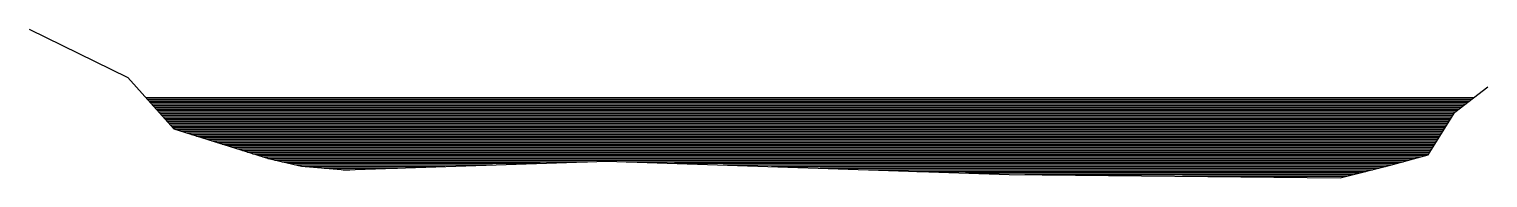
# Model space of a CAD drawing. Header units: inches. Extents: x 0 to 91, y 0 to 9.2.
import ezdxf

# ---------------------------------------------------------------- set-up
doc = ezdxf.new("R2010")
doc.units = ezdxf.units.IN
doc.header["$MEASUREMENT"] = 0
doc.layers.add('Contour', color=7, linetype='Continuous')
doc.layers.add('WSZ', color=80, linetype='Continuous')

msp = doc.modelspace()

# ---------------------------------------------------------------- linework, layer by layer
at = {"layer": 'Contour'}
msp.add_lwpolyline([(0, 9.25), (6.16, 6.25), (9.02, 3.05), (14.92, 1.19), (16.98, 0.72), (19.7, 0.49), (36.02, 1.04), (61.12, 0.21), (81.76, 0), (84.83, 0.76), (87.25, 1.43), (88.93, 4.09), (90.98, 5.66)], dxfattribs=at)
at = {"layer": 'WSZ'}
for p, q in [((7.277, 5), (90.118, 5)), ((7.367, 4.9), (89.988, 4.9)), ((7.456, 4.8), (89.857, 4.8)), ((7.545, 4.7), (89.726, 4.7)), ((7.635, 4.6), (89.596, 4.6)), ((7.724, 4.5), (89.465, 4.5)), ((7.813, 4.4), (89.335, 4.4)), ((7.903, 4.3), (89.204, 4.3)), ((7.992, 4.2), (89.074, 4.2)), ((8.082, 4.1), (88.943, 4.1)), ((8.171, 4), (88.873, 4)), ((8.26, 3.9), (88.81, 3.9)), ((8.35, 3.8), (88.747, 3.8)), ((8.439, 3.7), (88.684, 3.7)), ((8.528, 3.6), (88.621, 3.6)), ((8.618, 3.5), (88.557, 3.5)), ((8.707, 3.4), (88.494, 3.4)), ((8.797, 3.3), (88.431, 3.3)), ((8.886, 3.2), (88.368, 3.2)), ((8.975, 3.1), (88.305, 3.1)), ((9.179, 3), (88.242, 3)), ((9.496, 2.9), (88.178, 2.9)), ((9.813, 2.8), (88.115, 2.8)), ((10.13, 2.7), (88.052, 2.7)), ((10.447, 2.6), (87.989, 2.6)), ((10.765, 2.5), (87.926, 2.5)), ((11.082, 2.4), (87.863, 2.4)), ((11.399, 2.3), (87.799, 2.3)), ((11.716, 2.2), (87.736, 2.2)), ((12.033, 2.1), (87.673, 2.1)), ((12.351, 2), (87.61, 2)), ((12.668, 1.9), (87.547, 1.9)), ((12.985, 1.8), (87.484, 1.8)), ((13.302, 1.7), (87.421, 1.7)), ((13.619, 1.6), (87.357, 1.6)), ((13.937, 1.5), (87.294, 1.5)), ((14.254, 1.4), (87.142, 1.4)), ((14.571, 1.3), (86.78, 1.3)), ((14.888, 1.2), (86.419, 1.2)), ((15.314, 1.1), (86.058, 1.1)), ((15.753, 1), (34.833, 1)), ((37.23, 1), (85.697, 1)), ((16.191, 0.9), (31.866, 0.9)), ((16.629, 0.8), (28.899, 0.8)), ((17.217, 0.7), (25.931, 0.7)), ((18.399, 0.6), (22.964, 0.6)), ((19.582, 0.5), (19.997, 0.5)), ((40.254, 0.9), (85.336, 0.9)), ((43.278, 0.8), (84.974, 0.8)), ((46.302, 0.7), (84.588, 0.7)), ((49.326, 0.6), (84.184, 0.6)), ((52.35, 0.5), (83.78, 0.5)), ((55.374, 0.4), (83.376, 0.4)), ((58.398, 0.3), (82.972, 0.3)), ((62.103, 0.2), (82.568, 0.2)), ((71.931, 0.1), (82.164, 0.1))]:
    msp.add_line(p, q, dxfattribs=at)

doc.saveas('drawing.dxf')
